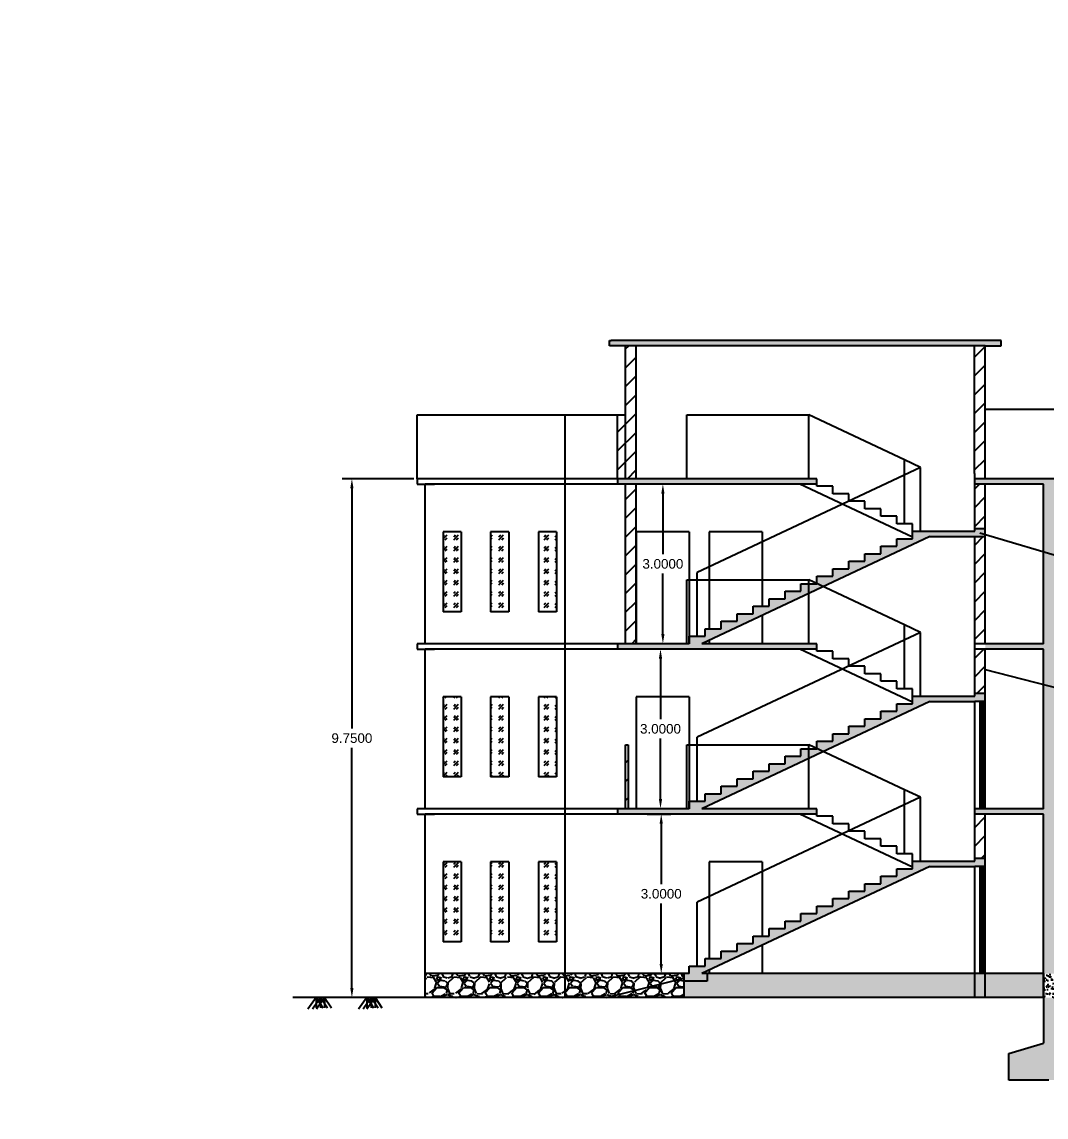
# Model space of a CAD drawing. Header units: metres. Extents: x -7614 to 15553, y -42 to -4.
# Drawn here: x 184.88 to 204.14, y -30.23 to -9.64 of the extents above; entities that cross this region are included whole.
import ezdxf

# ---------------------------------------------------------------- set-up
doc = ezdxf.new("R2010")
doc.units = ezdxf.units.M
doc.header["$MEASUREMENT"] = 0
for name, color, linetype in [('05', 6, 'Continuous'), ('BLK_1_FLR_0_STAIR_1', 7, 'Continuous'), ('BLK_1_FLR_1_STAIR_1', 7, 'Continuous'), ('BLK_1_FLR_2_STAIR_1', 7, 'Continuous'), ('BLK_1_HT_OF_BLDG', 7, 'Continuous'), ('WALL', 7, 'Continuous'), ('walls', 50, 'Continuous')]:
    doc.layers.add(name, color=color, linetype=linetype)
doc.styles.get("Standard").update_dxf_attribs({"font": 'arial.ttf'})
doc.dimstyles.get("Standard").update_dxf_attribs({"dimtxt": 0.18, "dimasz": 0.18, "dimexe": 0.18, "dimexo": 0.0625, "dimgap": 0.09, "dimtad": 0, "dimtih": 1, "dimtoh": 1, "dimdec": 4, "dimzin": 0, "dimdsep": 46, "dimtxsty": 'Standard', "dimcen": 0.09, "dimadec": 0, "dimazin": 0, "dimtfac": 1, "dimtdec": 4, "dimtofl": 0, "dimtmove": 0, "dimatfit": 3, "dimfxl": 1, "dimtolj": 1, "dimtzin": 0, "dimarcsym": 0})
pattern_1 = [(50, (802.8835023125296, -139.2294978020705), (0.1793150456501884, -0.0156880337456488), [0.01875, -0.20625]), (355, (802.8835023125296, -139.2294978020705), (-0.03468783340325, 0.1880480334250029), [0.015, -0.165]), (100.45144446, (802.8984452328307, -139.2308051380692), (0.144627211681778, 0.1723599977421574), [0.015935048, -0.1752855279999999]), (46.18420000000001, (802.8835023125296, -139.1794978020675), (0.266810332667893, -0.0413798201982691), [0.028125, -0.3093749999999997]), (96.63563549000003, (802.905736498827, -139.1829461288194), (0.2336654864185571, 0.2435296501936376), [0.0239025855, -0.26292844]), (351.18416399, (802.8835023125296, -139.1794978020675), (0.2336654862636933, 0.2435296500674975), [0.0225, -0.24750000025]), (21, (802.908502312553, -139.1919978020683), (0.1492267630296154, -0.1006547226663347), [0.01875, -0.20625]), (326, (802.908502312553, -139.1919978020683), (0.0608288329803954, 0.1812875112617133), [0.015, -0.165]), (71.45144474, (802.9209378760437, -139.2003856955685), (0.2100555941824928, 0.0806327882015885), [0.0159350475, -0.175285528]), (37.5, (802.8835023125296, -139.2294978020705), (0.0030399638293227, 0.0832234634578279), [0, -0.163, 0, -0.1675, 0, -0.165625]), (7.499999999999999, (802.8835023125296, -139.2294978020705), (0.0657673843605372, 0.0986029279705901), [0, -0.0955, 0, -0.15925, 0, -0.063125]), (327.5, (802.827752312472, -139.2294978020705), (0.1334556090431022, -0.0056387179335949), [0, -0.0625, 0, -0.195, 0, -0.25875]), (317.5, (802.8027523125652, -139.2294978020705), (0.1457965423355966, 0.0250262455830794), [0, -0.08125, 0, -0.1295, 0, -0.18375])]

# ---------------------------------------------------------------- blocks, each defined once
blk = doc.blocks.new('*D8')
at = {"layer": 'BLK_1_HT_OF_BLDG', "color": 0, "linetype": 'Continuous', "lineweight": -2, "transparency": 16777216}
for p, q in [((192.2512146164095, -18.22944326823708), (190.9077660362429, -18.22944326823708)), ((191.0877660362429, -18.40944326823708), (191.0877660362429, -22.92253125871654)), ((191.0877660362429, -27.79942552477583), (191.0877660362429, -23.28633753429636)), ((192.2698156158341, -27.97942552477583), (190.9077660362429, -27.97942552477583))]:
    blk.add_line(p, q, dxfattribs=at)
at = {"layer": 'BLK_1_HT_OF_BLDG', "color": 0, "linetype": 'Continuous', "transparency": 16777216}
for points in [[(191.0577660362429, -18.40944326823708), (191.1177660362429, -18.40944326823708), (191.0877660362429, -18.22944326823708)], [(191.0577660362429, -27.79942552477583), (191.1177660362429, -27.79942552477583), (191.0877660362429, -27.97942552477583)]]:
    blk.add_solid(points, dxfattribs=at)
at = {"layer": 'Defpoints', "color": 0, "linetype": 'Continuous', "transparency": 16777216}
for p in [(192.3137146164095, -18.22944326823708), (191.0877660362429, -27.97942552477583), (192.3323156158341, -27.97942552477583)]:
    blk.add_point(p, dxfattribs=at)
at = {"layer": 'BLK_1_HT_OF_BLDG', "color": 0, "linetype": 'Continuous', "transparency": 16777216, "insert": (191.0877660362429, -23.1044343965065), "char_height": 0.18, "attachment_point": 5}
blk.add_mtext('\\A1;9.7500', dxfattribs=at)
blk = doc.blocks.new('*D29')
at = {"layer": 'BLK_1_FLR_0_STAIR_1', "color": 0, "linetype": 'Continuous', "lineweight": -2, "transparency": 16777216}
for p, q in [((196.6413660208415, -24.52944326823636), (197.0853639119027, -24.52944326823636)), ((196.9053639119026, -24.70944326823636), (196.9053639119026, -25.84747873890484)), ((196.9053639119026, -27.34944326823636), (196.9053639119026, -26.21140779756788)), ((196.6413660208415, -27.52944326823636), (197.0853639119027, -27.52944326823636))]:
    blk.add_line(p, q, dxfattribs=at)
at = {"layer": 'BLK_1_FLR_0_STAIR_1', "color": 0, "linetype": 'Continuous', "transparency": 16777216}
for points in [[(196.8753639119027, -24.70944326823636), (196.9353639119026, -24.70944326823636), (196.9053639119026, -24.52944326823636)], [(196.8753639119027, -27.34944326823636), (196.9353639119026, -27.34944326823636), (196.9053639119026, -27.52944326823636)]]:
    blk.add_solid(points, dxfattribs=at)
at = {"layer": 'Defpoints', "color": 0, "linetype": 'Continuous', "transparency": 16777216}
for p in [(196.5788660208414, -24.52944326823636), (196.9053639119026, -24.52944326823636), (196.5788660208414, -27.52944326823636)]:
    blk.add_point(p, dxfattribs=at)
at = {"layer": 'BLK_1_FLR_0_STAIR_1', "color": 0, "linetype": 'Continuous', "transparency": 16777216, "insert": (196.9053639119026, -26.0294432682364), "char_height": 0.18, "attachment_point": 5}
blk.add_mtext('\\A1;3.0000', dxfattribs=at)
blk = doc.blocks.new('*D30')
at = {"layer": 'BLK_1_FLR_1_STAIR_1', "color": 0, "linetype": 'Continuous', "lineweight": -2, "transparency": 16777216}
for p, q in [((197.023561010408, -21.42944326823418), (196.7116303053993, -21.42944326823418)), ((196.8916303053993, -21.60944326823416), (196.8916303053993, -22.74747873890266)), ((196.8916303053993, -24.24944326823418), (196.8916303053993, -23.11140779756568)), ((197.023561010408, -24.42944326823417), (196.7116303053993, -24.42944326823417))]:
    blk.add_line(p, q, dxfattribs=at)
at = {"layer": 'BLK_1_FLR_1_STAIR_1', "color": 0, "linetype": 'Continuous', "transparency": 16777216}
for points in [[(196.8616303053993, -21.60944326823416), (196.9216303053993, -21.60944326823416), (196.8916303053993, -21.42944326823418)], [(196.8616303053993, -24.24944326823418), (196.9216303053993, -24.24944326823418), (196.8916303053993, -24.42944326823417)]]:
    blk.add_solid(points, dxfattribs=at)
at = {"layer": 'Defpoints', "color": 0, "linetype": 'Continuous', "transparency": 16777216}
for p in [(196.8916303053993, -21.42944326823418), (197.086061010408, -21.42944326823418), (197.086061010408, -24.42944326823417)]:
    blk.add_point(p, dxfattribs=at)
at = {"layer": 'BLK_1_FLR_1_STAIR_1', "color": 0, "linetype": 'Continuous', "transparency": 16777216, "insert": (196.8916303053991, -22.92944326823422), "char_height": 0.18, "attachment_point": 5}
blk.add_mtext('\\A1;3.0000', dxfattribs=at)
blk = doc.blocks.new('*D31')
at = {"layer": 'BLK_1_FLR_2_STAIR_1', "color": 0, "linetype": 'Continuous', "lineweight": -2, "transparency": 16777216}
for p, q in [((197.1667057877523, -18.32944326823562), (196.7562929272281, -18.32944326823562)), ((196.9362929272281, -18.50944326823562), (196.9362929272281, -19.64747873890411)), ((196.9362929272281, -21.14944326823562), (196.9362929272281, -20.01140779756713)), ((197.1667057877523, -21.32944326823562), (196.7562929272281, -21.32944326823562))]:
    blk.add_line(p, q, dxfattribs=at)
at = {"layer": 'BLK_1_FLR_2_STAIR_1', "color": 0, "linetype": 'Continuous', "transparency": 16777216}
for points in [[(196.9062929272281, -18.50944326823562), (196.9662929272281, -18.50944326823562), (196.9362929272281, -18.32944326823562)], [(196.9062929272281, -21.14944326823562), (196.9662929272281, -21.14944326823562), (196.9362929272281, -21.32944326823562)]]:
    blk.add_solid(points, dxfattribs=at)
at = {"layer": 'Defpoints', "color": 0, "linetype": 'Continuous', "transparency": 16777216}
for p in [(196.9362929272281, -18.32944326823562), (197.2292057877523, -18.32944326823562), (197.2292057877523, -21.32944326823562)]:
    blk.add_point(p, dxfattribs=at)
at = {"layer": 'BLK_1_FLR_2_STAIR_1', "color": 0, "linetype": 'Continuous', "transparency": 16777216, "insert": (196.936292927228, -19.82944326823567), "char_height": 0.18, "attachment_point": 5}
blk.add_mtext('\\A1;3.0000', dxfattribs=at)

msp = doc.modelspace()

# ---------------------------------------------------------------- hatches: boundary and pattern name
at = {"layer": 'WALL'}
h = msp.add_hatch(dxfattribs=at)
h.set_pattern_fill('AR-CONC', color=2, scale=0.025)
h.set_pattern_definition(pattern_1)
h.paths.add_polyline_path([(204.2932501189074, -24.52944326823634), (207.0248673054752, -24.52944326823634), (207.0248673054752, -27.52944326823634), (207.2244330401894, -27.52944326823634), (207.2244330401894, -24.52944326823634), (207.3744330402127, -24.52944326823634), (207.3744330402127, -24.42944326823417), (207.2244330401894, -24.42944326823417), (207.2244330401894, -21.42944326823416), (207.3744330402127, -21.42944326823416), (207.3744330402127, -21.32944326823562), (207.2244330401894, -21.32944326823562), (207.2244330401894, -18.32944326823561), (207.0248673054752, -18.32944326823561), (207.0248673054752, -21.32944326823562), (204.2932501189074, -21.32944326823562), (204.2932501189074, -18.32944326823561), (207.2244330401894, -18.32944326823561), (207.3744330402127, -18.32944326823561), (207.3744330402127, -18.22944326823707), (207.2244330401894, -18.22944326823707), (202.799750575506, -18.22944326823707), (202.799750575506, -18.32944326823561), (204.0932176965884, -18.32944326823561), (204.0932176965884, -21.32944326823562), (202.9993142887846, -21.32944326823562), (202.9993142887846, -21.42944326823416), (204.0932176965884, -21.42944326823416), (204.0932176965884, -24.42944326823417), (202.799750575506, -24.42944326823417), (202.799750575506, -24.52944326823634), (204.0932176965884, -24.52944326823634), (204.0932176965884, -27.52944326823634), (204.2932501189074, -27.52944326823634)])
h.paths.add_polyline_path([(204.2932501189074, -24.42944326823417), (204.2932501189074, -21.42944326823416), (207.0248673054752, -21.42944326823416), (207.0248673054752, -24.42944326823417)], flags=16)
h.paths.add_polyline_path([(201.9555859073893, -22.41594326823687), (202.799750575506, -22.41594326823687), (202.9993142887846, -22.41594326823687), (202.9993142887846, -22.26594326823541), (202.799750575506, -22.26594326823541), (202.799750575506, -22.31594326823469), (201.6332718495409, -22.31594326823469), (201.6332718495409, -22.45684326823683), (201.3332718494943, -22.45684326823683), (201.3332718494943, -22.59774326823534), (201.0332718495642, -22.59774326823534), (201.0332718495642, -22.73864326823385), (200.7332718495176, -22.73864326823385), (200.7332718495176, -22.879543268236), (200.4332718495875, -22.879543268236), (200.4332718495875, -23.02044326823451), (200.1332718495409, -23.02044326823451), (200.1332718495409, -23.16134326823666), (199.8332718494943, -23.16134326823666), (199.8332718494943, -23.29990993490136), (199.9533571863443, -23.35632335755652)])
h.paths.add_polyline_path([(199.8332718494943, -23.29990993490136), (199.8332718494943, -23.30224326823516), (199.6832718495874, -23.30224326823516), (199.6832718495874, -23.48317343739617), (199.9533571863443, -23.35632335755652)])
h.paths.add_polyline_path([(199.6832718495874, -23.48317343739617), (199.6832718495874, -23.30224326823516), (199.5332718495641, -23.30224326823516), (199.5332718495641, -23.44314326823368), (199.2332718495176, -23.44314326823368), (199.2332718495176, -23.58404326823583), (198.9332718495874, -23.58404326823583), (198.9332718495874, -23.72494326823433), (198.6332718495408, -23.72494326823433), (198.6332718495408, -23.86584326823648), (198.3332718494943, -23.86584326823648), (198.3332718494943, -24.00674326823499), (198.0332718495641, -24.00674326823499), (198.0332718495641, -24.1476432682335), (197.7332718495176, -24.1476432682335), (197.7332718495176, -24.28854326823565), (197.4332718495874, -24.28854326823565), (197.4332718495874, -24.42944326823417), (196.0854495206744, -24.42944326823417), (196.0854495206744, -24.52944326823634), (199.8332718494943, -24.52944326823634), (199.8332718494943, -24.42944326823417), (197.668502869726, -24.42944326823417)])
h.paths.add_polyline_path([(199.6832718495874, -20.38317343739763), (199.6832718495874, -20.20224326823662), (199.5332718495641, -20.20224326823662), (199.5332718495641, -20.34314326823513), (199.2332718495176, -20.34314326823513), (199.2332718495176, -20.48404326823364), (198.9332718495874, -20.48404326823364), (198.9332718495874, -20.62494326823579), (198.6332718495408, -20.62494326823579), (198.6332718495408, -20.7658432682343), (198.3332718494943, -20.7658432682343), (198.3332718494943, -20.90674326823645), (198.0332718495641, -20.90674326823645), (198.0332718495641, -21.04764326823496), (197.7332718495176, -21.04764326823496), (197.7332718495176, -21.1885432682371), (197.4332718495874, -21.1885432682371), (197.4332718495874, -21.32944326823562), (196.0854495206744, -21.32944326823562), (196.0854495206744, -21.42944326823416), (199.8332718494943, -21.42944326823416), (199.8332718494943, -21.32944326823562), (197.668502869726, -21.32944326823562)])
h.paths.add_polyline_path([(199.9533571863443, -20.25632335755798), (199.8382387370233, -20.20224326823662), (199.6832718495874, -20.20224326823662), (199.6832718495874, -20.38317343739763)])
h.paths.add_polyline_path([(201.9555859073893, -19.31594326823468), (202.799750575506, -19.31594326823468), (202.9993142887846, -19.31594326823468), (202.9993142887846, -19.16594326823686), (202.799750575506, -19.16594326823686), (202.799750575506, -19.21594326823614), (201.6332718495409, -19.21594326823614), (201.6332718495409, -19.35684326823465), (201.3332718494943, -19.35684326823465), (201.3332718494943, -19.49774326823679), (201.0332718495642, -19.49774326823679), (201.0332718495642, -19.6386432682353), (200.7332718495176, -19.6386432682353), (200.7332718495176, -19.77954326823381), (200.4332718495875, -19.77954326823381), (200.4332718495875, -19.92044326823596), (200.1332718495409, -19.92044326823596), (200.1332718495409, -20.06134326823447), (199.8332718494943, -20.06134326823447), (199.8332718494943, -20.19990993490281), (199.9533571863443, -20.25632335755798)])
h.paths.add_polyline_path([(199.8332718494943, -18.22944326823707), (196.0854495206744, -18.22944326823707), (196.0854495206744, -18.32944326823561), (199.8332718494943, -18.32944326823561)])
h.paths.add_polyline_path([(203.2993142888312, -15.62944326823489), (202.9993142887846, -15.62944326823489), (195.9609727073124, -15.62944326823489), (195.9354495206511, -15.62944326823489), (195.9354495206511, -15.72944326823707), (196.2354495206976, -15.72944326823707), (202.9993142887846, -15.72944326823707), (203.2993142888312, -15.72944326823707)])
h = msp.add_hatch(dxfattribs=at)
h.set_pattern_fill('ANSI31', color=2, scale=2)
h.set_pattern_definition([(45, (802.8835023125296, -139.2294978020705), (-0.1767766952966369, 0.1767766952966369), [])])
h.paths.add_polyline_path([(202.9993142887846, -24.42944326823417), (202.799750575506, -24.42944326823417), (202.799750575506, -25.36594326823396), (202.9993142887846, -25.36594326823396)])
h.paths.add_polyline_path([(202.9993142887846, -19.31594326823468), (202.799750575506, -19.31594326823468), (202.799750575506, -21.22944326823707), (202.9993142887846, -21.22944326823707)])
h.paths.add_polyline_path([(202.9993142887846, -15.62944326823489), (202.7993142888312, -15.62944326823489), (202.7993142888312, -18.12944326823489), (202.9993142887846, -18.12944326823489)])
h.paths.add_polyline_path([(207.3744330402127, -16.92944326823416), (207.2244330401894, -16.92944326823416), (207.2244330401894, -18.12944326823489), (207.3744330402127, -18.12944326823489)])
h.paths.add_polyline_path([(196.2354495206976, -17.02944326823634), (196.0854495206744, -17.02944326823634), (196.0854495206744, -18.22944326823707), (196.2354495206976, -18.22944326823707)])
h.paths.add_polyline_path([(196.4354495206511, -18.32944326823561), (196.2354495206976, -18.32944326823561), (196.2354495206976, -21.32944326823562), (196.4354495206511, -21.32944326823562)])
h.paths.add_polyline_path([(196.2854495207442, -23.22944326823707), (196.2354495206976, -23.22944326823707), (196.2354495206976, -24.42944326823417), (196.2854495207442, -24.42944326823417)])
h.paths.add_polyline_path([(202.9993142887846, -18.32944326823561), (202.799750575506, -18.32944326823561), (202.799750575506, -19.16594326823686), (202.9993142887846, -19.16594326823686)])
h.paths.add_polyline_path([(202.9993142887846, -21.42944326823416), (202.799750575506, -21.42944326823416), (202.799750575506, -22.26594326823541), (202.9993142887846, -22.26594326823541)])
h.paths.add_polyline_path([(196.4354495206511, -15.72944326823707), (196.2354495206976, -15.72944326823707), (196.2354495206976, -18.22944326823707), (196.4354495206511, -18.22944326823707)])
h = msp.add_hatch(dxfattribs=at)
h.set_pattern_fill('GOST_GLASS', color=2, scale=0.025)
h.set_pattern_definition([(45, (802.8835023125296, -139.2294978020705), (0.2121320343559643, 0), [0.125, -0.175]), (45, (802.9365353125044, -139.2294978020705), (0.2121320343559643, 0), [0.05, -0.25]), (45, (802.8835023125296, -139.1764648020703), (0.2121320343559643, 0), [0.05, -0.25])])
h.paths.add_polyline_path([(194.9380392440956, -19.22944326823707), (194.5976687909, -19.22944326823707), (194.5976687909, -20.72944326823707), (194.9380392440956, -20.72944326823707)])
h.paths.add_polyline_path([(194.0376105887711, -19.22944326823707), (193.6972401355755, -19.22944326823707), (193.6972401355755, -20.72944326823707), (194.0376105887711, -20.72944326823707)])
h.paths.add_polyline_path([(192.8057155595756, -20.72944326823707), (193.1460860127712, -20.72944326823707), (193.1460860127712, -19.22944326823707), (192.8057155595756, -19.22944326823707)])
h.paths.add_polyline_path([(194.5976687909, -23.82944326823562), (194.9380392440956, -23.82944326823562), (194.9380392440956, -22.32944326823561), (194.5976687909, -22.32944326823561)])
h.paths.add_polyline_path([(194.0376105887711, -22.32944326823561), (193.6972401355755, -22.32944326823561), (193.6972401355755, -23.82944326823562), (194.0376105887711, -23.82944326823562)])
h.paths.add_polyline_path([(192.8057155595756, -23.82944326823562), (193.1460860127712, -23.82944326823562), (193.1460860127712, -22.32944326823561), (192.8057155595756, -22.32944326823561)])
h.paths.add_polyline_path([(194.5976687909, -26.92944326823417), (194.9380392440956, -26.92944326823417), (194.9380392440956, -25.42944326823417), (194.5976687909, -25.42944326823417)])
h.paths.add_polyline_path([(194.0376105887711, -25.42944326823417), (193.6972401355755, -25.42944326823417), (193.6972401355755, -26.92944326823417), (194.0376105887711, -26.92944326823417)])
h.paths.add_polyline_path([(192.8057155595756, -26.92944326823417), (193.1460860127712, -26.92944326823417), (193.1460860127712, -25.42944326823417), (192.8057155595756, -25.42944326823417)])
h = msp.add_hatch(dxfattribs=at)
h.set_pattern_fill('AR-CONC', color=2, scale=0.025)
h.set_pattern_definition(pattern_1)
h.paths.add_polyline_path([(201.9555859073893, -25.51594326823541), (202.799750575506, -25.51594326823541), (202.9993142887846, -25.51594326823541), (202.9993142887846, -25.36594326823396), (202.799750575506, -25.36594326823396), (202.799750575506, -25.41594326823687), (201.6332718495409, -25.41594326823687), (201.6332718495409, -25.55684326823538), (201.3332718494943, -25.55684326823538), (201.3332718494943, -25.69774326823389), (201.0332718495642, -25.69774326823389), (201.0332718495642, -25.83864326823603), (200.7332718495176, -25.83864326823603), (200.7332718495176, -25.97954326823455), (200.4332718495875, -25.97954326823455), (200.4332718495875, -26.12044326823669), (200.1332718495409, -26.12044326823669), (200.1332718495409, -26.2613432682352), (199.8332718494943, -26.2613432682352), (199.8332718494943, -26.40224326823371), (199.5332718495641, -26.40224326823371), (199.5332718495641, -26.54314326823586), (199.2332718495176, -26.54314326823586), (199.2332718495176, -26.68404326823437), (198.9332718495874, -26.68404326823437), (198.9332718495874, -26.82494326823652), (198.6332718495408, -26.82494326823652), (198.6332718495408, -26.96584326823503), (198.3332718494943, -26.96584326823503), (198.3332718494943, -27.10674326823354), (198.0332718495641, -27.10674326823354), (198.0332718495641, -27.24764326823569), (197.7332718495176, -27.24764326823569), (197.7332718495176, -27.3885432682342), (197.4332718495874, -27.3885432682342), (197.4332718495874, -27.52944326823634), (197.330754995871, -27.52944326823634), (197.330754995871, -27.67127831440083), (197.7678416176362, -27.67127831440083), (197.7678416176362, -27.52944326823634), (197.668502869726, -27.52944326823634)])
h = msp.add_hatch(dxfattribs=at)
h.set_pattern_fill('GRAVEL', color=2, scale=0.5)
h.set_pattern_definition([(228.012787504, (803.2435023125156, -137.5189979137154), (-4.000000000000031, -4.5), [0.067268, -6.659544023536849]), (184.969740728, (803.1985023124738, -137.5689979137146), (5.999999999999986, 0.5000000000000177), [0.115434, -11.42796238061499]), (132.510447078, (803.0835023124831, -137.5789979137167), (5.000000000000058, -5.499999999999931), [0.081394, -8.058016298049848]), (267.273689006, (802.8885023125345, -137.7039979137167), (0.5000000000000121, 10.00000000000001), [0.1051189999999999, -10.40677902081449]), (292.833654178, (802.8835023125296, -137.8089979137163), (-2.499999999999994, 6.000000000000013), [0.1030774999999999, -10.20468656404414]), (357.273689006, (802.923502312567, -137.9039979137138), (-10.00000000000001, 0.5000000000000128), [0.1051189999999999, -10.40677902081449]), (37.6942404667, (803.0285023125482, -137.9089979137148), (-6.499999999999999, -4.999999999999986), [0.1390144999999999, -13.762424274458]), (72.2553283749, (803.1385023125341, -137.8239979137157), (3.500000000000013, 11), [0.1312439999999999, -12.99316074840669]), (121.429565615, (803.1785023125715, -137.6989979137157), (-4.000000000000007, 6.499999999999992), [0.105475, -10.4420365548645]), (175.236358309, (803.1235023125201, -137.6089979137155), (5.499999999999992, -0.500000000000019), [0.120416, -5.90038128939615]), (222.397437798, (803.003502312525, -137.5989979137171), (-5.999999999999981, -5.499999999999985), [0.155724, -15.41668750239745]), (138.814074834, (803.3835023125298, -137.7089979137141), (-3.500000000000015, 3), [0.0531505, -5.261922406367346]), (171.46923439, (803.3435023124921, -137.6739979137142), (6.499999999999999, -0.9999999999999974), [0.1011185, -10.0107557080785]), (225, (803.2435023125156, -137.6589979137148), (-1e-16, -0.4999999999999666), [0.0707105, -0.63639628118655]), (203.198590514, (803.2085023124832, -137.5989979137171), (2.499999999999994, 0.9999999999999875), [0.038079, -3.76980755293195]), (291.801409486, (803.1735023125667, -137.6139979137165), (-0.4999999999998421, 1.500000000000051), [0.0538515, -2.63873090356725]), (30.96375653209999, (803.1935023125853, -137.6639979137158), (1.500000000000025, 0.9999999999999895), [0.0874645, -2.828011447422647]), (161.565051177, (803.2685023125392, -137.6189979137139), (1.000000000000005, -0.4999999999999884), [0.0632455, -1.517893330084199]), (16.389540334, (802.8835023125296, -137.6139979137165), (4.999999999999983, 1.500000000000022), [0.0886, -8.771422573334698]), (70.3461759419, (802.9685023124923, -137.5889979137151), (-2.00000000000061, -5.500000000001699), [0.0743305, -7.358703873659497]), (293.198590514, (803.2685023125392, -137.5189979137154), (-0.9999999999999852, 2.499999999999995), [0.0761575, -3.73172905293195]), (343.610459666, (803.298502312567, -137.5889979137151), (-4.999999999999983, 1.500000000000019), [0.0886, -8.771422573334492]), (339.44395478, (802.8835023125296, -137.9239979137142), (-2.500000000000018, 1.000000000000011), [0.08544, -4.186561872658746]), (294.775140569, (802.9635023124878, -137.9539979137167), (-2.500000000000002, 5.5), [0.071589, -7.087321531637997]), (66.8014094864, (803.2735023125437, -138.0189979137154), (0.9999999999999905, 2.499999999999984), [0.0761575, -3.73172905293195]), (17.3540246363, (803.3035023125716, -137.9489979137157), (-6.499999999999986, -1.99999999999998), [0.0838155, -8.29771180712]), (69.4439547804, (803.0285023125482, -138.0189979137154), (-1.000000000000001, -2.499999999999976), [0.04272, -4.229281872658746]), (101.3099324739999, (803.2435023125156, -138.0189979137154), (-0.4999999999999822, 2.000000000000004), [0.025495, -2.524014756796399]), (165.963756532, (803.238502312511, -137.9939979137139), (1.499999999999979, -0.5000000000000007), [0.1030775, -1.95847531280885]), (186.009005957, (803.1385023125341, -137.9689979137161), (5.000000000000023, 0.4999999999999917), [0.095525, -9.456961587271401]), (303.690067526, (803.1935023125853, -137.7089979137141), (-0.4999999999999936, 0.9999999999999927), [0.072111, -1.730664637731999]), (353.157226587, (803.2335023125064, -137.7689979137154), (8.500000000000009, -1.000000000000025), [0.125897, -12.46378131201415]), (60.9453959009, (803.3585023125064, -137.7839979137148), (-1.999999999999985, -3.499999999999988), [0.051478, -5.0963370704935]), (90, (803.3835023125298, -137.7389979137165), (-0.5, 0.5), [0.03, -0.4700000000000001]), (120.2564371639999, (803.1285023125249, -137.9539979137167), (2.000000000000003, -3.500000000000003), [0.069462, -6.876759994724902]), (48.01278750419999, (803.0935023124921, -137.8939979137154), (4, 4.499999999999987), [0.134536, -6.592276023536848]), (0, (803.1835023125761, -137.7939979137168), (0.5, 0.5), [0.13, -0.37]), (325.304846469, (803.3135023125805, -137.7939979137168), (5.000000000000068, -3.499999999999912), [0.079057, -7.826637150420996]), (254.0546040990001, (803.3785023125251, -137.8389979137151), (-0.5000000000000189, -2.000000000000002), [0.072801, -3.56725394464025]), (207.645975364, (803.3585023125064, -137.9089979137148), (-9.499999999999975, -5.000000000000023), [0.1185325, -11.7347370911297]), (175.42607874, (803.253502312525, -137.9639979137151), (-6.499999999999976, 0.5000000000000007), [0.1253995, -12.41453670398445])])
h.paths.add_polyline_path([(197.330754995871, -27.61413715014495), (197.330754995871, -27.52944326823634), (195.0988032009349, -27.52944326823634), (195.0988032009349, -27.97944326823707), (195.8739630539798, -27.97944326823707)])
h.paths.add_polyline_path([(195.0988032009349, -27.52944326823634), (192.4637146164327, -27.52944326823634), (192.4637146164327, -27.97944326823707), (195.0988032009349, -27.97944326823707)])
h.paths.add_polyline_path([(197.330754995871, -27.61413715014495), (195.8739630539798, -27.97944326823707), (197.330754995871, -27.97944326823707)], flags=17)
h = msp.add_hatch(dxfattribs=at)
h.set_pattern_fill('AR-SAND', color=2, scale=0.06)
h.set_pattern_definition([(37.5, (802.8835023125296, -139.2294978020705), (-0.0037796014865765, 0.1156094261407895), [0, -0.0912, 0, -0.102, 0, -0.0975]), (7.499999999999999, (802.8835023125296, -139.2294978020705), (0.1061866023160636, 0.1693287639137844), [0, -0.0492, 0, -0.0822, 0, -0.0315]), (327.5, (802.8097023125168, -139.2294978020705), (0.1868485117050897, 0.0003395432122179), [0, -0.03, 0, -0.108, 0, -0.141]), (317.5, (802.8097023125168, -139.2294978020705), (0.1803675962743376, 0.052660533896055), [0, -0.015, 0, -0.0708, 0, -0.081])])
h.paths.add_polyline_path([(202.799750575506, -27.52944326823634), (197.7678416176362, -27.52944326823634), (197.7678416176362, -27.67127831440083), (197.330754995871, -27.67127831440083), (197.330754995871, -27.97944326823707), (202.799750575506, -27.97944326823707)])
h.paths.add_polyline_path([(202.9993142887846, -27.52944326823634), (202.799750575506, -27.52944326823634), (202.799750575506, -27.97944326823707), (202.9993142887846, -27.97944326823707)])
h.paths.add_polyline_path([(204.0932176965884, -27.52944326823634), (202.9993142887846, -27.52944326823634), (202.9993142887846, -27.97944326823707), (204.0932176965884, -27.97944326823707)])
h.paths.add_polyline_path([(207.0244426951407, -27.52944326823634), (204.2932501189074, -27.52944326823634), (204.2932501189074, -27.97944326823707), (207.0244426951407, -27.97944326823707)])
h = msp.add_hatch(dxfattribs=at)
h.set_pattern_fill('AR-CONC', color=2, scale=0.025)
h.set_pattern_definition(pattern_1)
h.paths.add_polyline_path([(207.1244378677233, -29.52944326823271), (207.8744378677233, -29.52944326823271), (207.8744378677233, -29.0294432682327), (207.2244330401894, -28.83893772573136), (207.2244330401894, -27.97944326823707), (207.0244426951407, -27.97944326823707), (207.0244426951407, -28.83893772573136), (206.3744378677233, -29.0294432682327), (206.3744378677233, -29.52944326823271)])
h.paths.add_polyline_path([(204.9432549464413, -29.52944326823271), (204.9432549464413, -29.0294432682327), (204.2932501189074, -28.83893772573136), (204.2932501189074, -27.97944326823707), (204.0932597738587, -27.97944326823707), (204.0932597738587, -28.83893772573136), (203.4432549464413, -29.0294432682327), (203.4432549464413, -29.52944326823271), (204.1932549464413, -29.52944326823271)])
at = {"layer": 'walls', "linetype": 'Continuous'}
h = msp.add_hatch(dxfattribs=at)
h.set_pattern_fill('AR-CONC', color=0, scale=0.001)
h.set_pattern_definition([(50, (-75.76650600874436, 76.41407014275539), (0.182184668996004, -0.0159390855389031), [0.01905, -0.20955]), (355, (-75.76650600874436, 76.41407014275539), (-0.0352434214249694, 0.1910568452390351), [0.01524, -0.16764058417]), (100.4514446999999, (-75.75132400175661, 76.41274188925529), (0.1469412470903533, 0.1751177519121951), [0.0161900088, -0.1780902445999999]), (46.18420000000001, (-75.76650600874436, 76.46487014275628), (0.2710790408921299, -0.0420423279327272), [0.028575, -0.3143249999999993]), (96.6355576099999, (-75.74391610867914, 76.4613666427562), (0.237404134051503, 0.2474261245977215), [0.02428502314, -0.26713560816]), (351.18415117, (-75.76650600874436, 76.46487014275628), (0.237404134064977, 0.2474261245855327), [0.02285996707, -0.25145973192]), (21, (-75.74110600870206, 76.45217014275697), (0.1516143912691325, -0.1022651981870876), [0.01905, -0.20955]), (326, (-75.74110600870206, 76.45217014275697), (0.0618020283476471, 0.1841879661223193), [0.01524, -0.16764]), (71.45144499999998, (-75.72847147617594, 76.44364804285435), (0.2134164192787161, 0.0819227688859053), [0.0161900088, -0.1780899376]), (37.5, (-75.76650600874436, 76.41407014275539), (0.0030886032505918, 0.0845550388731531), [0, -0.165608, 0, -0.17018, 0, -0.168275]), (7.499999999999999, (-75.76650600874436, 76.41407014275539), (0.0668196625103058, 0.1001805748181195), [0, -0.097028, 0, -0.161798, 0, -0.064135]), (327.5, (-75.82314800872572, 76.41407014275539), (0.1355905951668714, -0.0057287439926734), [0, -0.0635, 0, -0.19812, 0, -0.26289]), (317.5, (-75.84854800876802, 76.41407014275539), (0.148129181386018, 0.025426491033333), [0, -0.08255, 0, -0.131572, 0, -0.18669])])
h.paths.add_polyline_path([(204.2932501189074, -27.5294432682327), (204.0932597738587, -27.5294432682327), (204.0932176965884, -27.97944326823707), (204.2932501189074, -27.97944326823707)])

# ---------------------------------------------------------------- linework, layer by layer
at = {"layer": '05', "color": 0}
for p, q in [((202.8948615036801, -19.24350124754854), (208.2441880489363, -20.84029761279234)), ((202.9993142887846, -21.81417930343158), (208.4626867982455, -23.21276429201824))]:
    msp.add_line(p, q, dxfattribs=at)
at = {"layer": 'WALL', "color": 2}
for p, q in [((195.9354495206511, -15.72944326823707), (195.9354495206511, -15.62944326823489)), ((195.9354495206511, -15.62944326823489), (195.9609727073124, -15.62944326823489)), ((202.9993142887846, -15.62944326823489), (195.9609727073124, -15.62944326823489)), ((203.2993142888312, -15.62944326823489), (202.9993142887846, -15.62944326823489)), ((203.2993142888312, -15.72944326823707), (203.2993142888312, -15.62944326823489)), ((196.2354495206976, -15.72944326823707), (195.9354495206511, -15.72944326823707)), ((202.9993142887846, -15.72944326823707), (195.9609727073124, -15.72944326823707)), ((196.2354495206976, -18.22944326823707), (196.2354495206976, -15.72944326823707)), ((196.4354495206511, -18.22944326823707), (196.4354495206511, -15.72944326823707)), ((202.7993142888312, -18.12944326823489), (202.7993142888312, -15.72944326823707)), ((202.9993142887846, -18.22944326823707), (202.9993142887846, -15.72944326823707)), ((202.9993142887846, -15.72944326823707), (203.2993142888312, -15.72944326823707)), ((192.3137146164093, -18.22944326823707), (192.3137146164093, -17.02944326823634)), ((192.3137146164093, -17.02944326823634), (195.0988032009349, -17.02944326823634)), ((195.0988032009349, -17.02944326823634), (196.0854495206744, -17.02944326823634)), ((195.0988032009349, -18.22944326823707), (195.0988032009349, -17.02944326823634)), ((196.0854495206744, -17.02944326823634), (196.2354495206976, -17.02944326823634)), ((196.0854495206744, -18.22944326823707), (196.0854495206744, -17.02944326823634)), ((197.3854093118001, -18.22944326823707), (197.3854093118001, -17.02944326823634)), ((197.3854093118001, -17.02944326823634), (199.6832718495874, -17.02944326823634)), ((199.6832718495874, -18.22944326823707), (199.6832718495874, -17.02944326823634)), ((201.4832718495176, -17.8750432682369), (199.6832718495874, -17.02944326823634)), ((207.3744330402127, -16.92944326823416), (202.9993142887846, -16.92944326823416)), ((201.4832718495176, -19.07504326823399), (201.4832718495176, -17.8750432682369)), ((201.7832718495641, -18.01594326823541), (201.4832718495176, -17.8750432682369)), ((202.9993142887846, -18.22944326823707), (202.9993142887846, -17.86476901549903)), ((201.7832718495641, -18.01594326823541), (197.5832718494943, -19.98854326823638)), ((201.7832718495641, -19.21594326823614), (201.7832718495641, -18.01594326823541)), ((192.6608982084448, -18.22944326823707), (192.3137146164093, -18.22944326823707)), ((192.3137146164093, -18.22944326823707), (192.3137146164093, -18.32944326823561)), ((199.8332718494943, -18.22944326823707), (192.4637146164327, -18.22944326823707)), ((195.0988032009349, -27.97944326823707), (195.0988032009349, -18.22944326823707)), ((196.0854495206744, -18.22944326823707), (196.0854495206744, -18.32944326823561)), ((199.8332718494943, -18.37054326823416), (199.8332718494943, -18.22944326823707)), ((202.799750575506, -19.21594326823614), (202.799750575506, -18.12944326823489)), ((207.2244330401894, -18.22944326823707), (202.799750575506, -18.22944326823707)), ((192.3137146164093, -18.32944326823561), (192.6408982084261, -18.32944326823561)), ((192.4637146164327, -21.32944326823562), (192.4637146164327, -18.32944326823561)), ((199.8332718494943, -18.32944326823561), (192.4637146164327, -18.32944326823561)), ((195.0988032009349, -27.97944326823707), (195.0988032009349, -18.32944326823561)), ((195.0988032009349, -27.97944326823707), (195.0988032009349, -18.32944326823561)), ((196.2354495206976, -21.32944326823562), (196.2354495206976, -18.32944326823561)), ((196.4354495206511, -21.32944326823562), (196.4354495206511, -18.32944326823561)), ((201.6332718495409, -19.32642343739425), (199.5105319577864, -18.32944326823561)), ((200.1332718495409, -18.37054326823416), (199.8332718494943, -18.37054326823416)), ((200.1332718495409, -18.51144326823631), (200.1332718495409, -18.37054326823416)), ((200.4332718495875, -18.51144326823631), (200.1332718495409, -18.51144326823631)), ((200.4332718495875, -18.65234326823482), (200.4332718495875, -18.51144326823631)), ((204.0932176965884, -18.32944326823561), (202.799750575506, -18.32944326823561)), ((202.9993142887846, -21.32944326823562), (202.9993142887846, -18.32944326823561)), ((204.0932176965884, -21.32944326823562), (204.0932176965884, -18.32944326823561)), ((200.7332718495176, -18.65234326823482), (200.4332718495875, -18.65234326823482)), ((200.7332718495176, -18.79324326823697), (200.7332718495176, -18.65234326823482)), ((201.0332718495642, -18.79324326823697), (200.7332718495176, -18.79324326823697)), ((201.0332718495642, -18.93414326823548), (201.0332718495642, -18.79324326823697)), ((201.3332718494943, -18.93414326823548), (201.0332718495642, -18.93414326823548)), ((201.3332718494943, -19.07504326823399), (201.3332718494943, -18.93414326823548)), ((201.6332718495409, -19.07504326823399), (201.3332718494943, -19.07504326823399)), ((201.6332718495409, -19.21594326823614), (201.6332718495409, -19.07504326823399)), ((193.1460860127712, -19.22944326823707), (192.8057155595756, -19.22944326823707)), ((192.8057155595756, -19.22944326823707), (192.8057155595756, -20.72944326823707)), ((193.1460860127712, -19.22944326823707), (193.1460860127712, -20.72944326823707)), ((194.0376105887711, -19.22944326823707), (193.6972401355755, -19.22944326823707)), ((193.6972401355755, -19.22944326823707), (193.6972401355755, -20.72944326823707)), ((194.0376105887711, -19.22944326823707), (194.0376105887711, -20.72944326823707)), ((194.5976687909, -19.22944326823707), (194.5976687909, -20.72944326823707)), ((194.9380392440956, -19.22944326823707), (194.5976687909, -19.22944326823707)), ((194.9380392440956, -19.22944326823707), (194.9380392440956, -20.72944326823707)), ((196.4354495206511, -19.22944326823707), (196.4354495206511, -21.32944326823562)), ((197.4332718495874, -19.22944326823707), (196.4354495206511, -19.22944326823707)), ((197.4332718495874, -19.22944326823707), (197.4332718495874, -21.32944326823562)), ((201.9555859073893, -19.31594326823468), (197.668502869726, -21.32944326823562)), ((197.8056360624627, -19.22944326823707), (197.8056360624627, -21.04764326823496)), ((198.8034583912826, -19.22944326823707), (197.8056360624627, -19.22944326823707)), ((198.8034583912826, -19.22944326823707), (198.8034583912826, -20.62494326823579)), ((201.6332718495409, -19.35684326823465), (201.6332718495409, -19.21594326823614)), ((201.6332718495409, -19.21594326823614), (202.799750575506, -19.21594326823614)), ((201.9555859073893, -19.31594326823468), (202.799750575506, -19.31594326823468)), ((202.799750575506, -19.16594326823686), (202.9997505754594, -19.16594326823686)), ((202.799750575506, -22.31594326823469), (202.799750575506, -19.31594326823468)), ((202.799750575506, -19.31594326823468), (202.9997505754594, -19.31594326823468)), ((201.0332718495642, -19.6386432682353), (201.0332718495642, -19.49774326823679)), ((201.0332718495642, -19.49774326823679), (201.3332718494943, -19.49774326823679)), ((201.3332718494943, -19.49774326823679), (201.3332718494943, -19.35684326823465)), ((201.3332718494943, -19.35684326823465), (201.6332718495409, -19.35684326823465)), ((200.7332718495176, -19.77954326823381), (200.7332718495176, -19.6386432682353)), ((200.7332718495176, -19.6386432682353), (201.0332718495642, -19.6386432682353)), ((200.1332718495409, -20.06134326823447), (200.1332718495409, -19.92044326823596)), ((200.1332718495409, -19.92044326823596), (200.4332718495875, -19.92044326823596)), ((200.4332718495875, -19.92044326823596), (200.4332718495875, -19.77954326823381)), ((200.4332718495875, -19.77954326823381), (200.7332718495176, -19.77954326823381)), ((197.3854093118001, -21.32944326823562), (197.3854093118001, -20.12944326823489)), ((197.3854093118001, -20.12944326823489), (199.6832718495874, -20.12944326823489)), ((197.5832718494943, -21.1885432682371), (197.5832718494943, -19.98854326823638)), ((199.6832718495874, -21.32944326823562), (199.6832718495874, -20.12944326823489)), ((201.4832718495176, -20.97504326823544), (199.6832718495874, -20.12944326823489)), ((199.8332718494943, -20.20224326823662), (199.8332718494943, -20.06134326823447)), ((199.8332718494943, -20.06134326823447), (200.1332718495409, -20.06134326823447)), ((199.2332718495176, -20.48404326823364), (199.2332718495176, -20.34314326823513)), ((199.2332718495176, -20.34314326823513), (199.5332718495641, -20.34314326823513)), ((199.5332718495641, -20.34314326823513), (199.5332718495641, -20.20224326823662)), ((199.5332718495641, -20.20224326823662), (199.8332718494943, -20.20224326823662)), ((198.9332718495874, -20.62494326823579), (198.9332718495874, -20.48404326823364)), ((198.9332718495874, -20.48404326823364), (199.2332718495176, -20.48404326823364)), ((193.1460860127712, -20.72944326823707), (192.8057155595756, -20.72944326823707)), ((194.0376105887711, -20.72944326823707), (193.6972401355755, -20.72944326823707)), ((194.9380392440956, -20.72944326823707), (194.5976687909, -20.72944326823707)), ((198.3332718494943, -20.90674326823645), (198.3332718494943, -20.7658432682343)), ((198.3332718494943, -20.7658432682343), (198.6332718495408, -20.7658432682343)), ((198.6332718495408, -20.7658432682343), (198.6332718495408, -20.62494326823579)), ((198.6332718495408, -20.62494326823579), (198.9332718495874, -20.62494326823579)), ((198.0332718495641, -21.04764326823496), (198.0332718495641, -20.90674326823645)), ((198.0332718495641, -20.90674326823645), (198.3332718494943, -20.90674326823645)), ((198.8034583912826, -20.79639249163446), (198.8034583912826, -21.32944326823562)), ((201.4832718495176, -22.17504326823617), (201.4832718495176, -20.97504326823544)), ((201.7832718495641, -21.11594326823396), (201.4832718495176, -20.97504326823544)), ((197.4332718495874, -21.32944326823562), (197.4332718495874, -21.1885432682371)), ((197.4332718495874, -21.1885432682371), (197.7332718495176, -21.1885432682371)), ((201.7832718495641, -21.11594326823396), (197.5832718494943, -23.08854326823492)), ((197.7332718495176, -21.1885432682371), (197.7332718495176, -21.04764326823496)), ((197.7332718495176, -21.04764326823496), (198.0332718495641, -21.04764326823496)), ((201.7832718495641, -22.31594326823469), (201.7832718495641, -21.11594326823396)), ((192.6608982084448, -21.32944326823562), (192.3137146164093, -21.32944326823562)), ((192.3137146164093, -21.32944326823562), (192.3137146164093, -21.42944326823416)), ((197.4332718495874, -21.32944326823562), (192.4637146164327, -21.32944326823562)), ((197.4332718495874, -21.32944326823562), (192.4637146164327, -21.32944326823562)), ((194.9380392440956, -21.32944326823562), (194.5976687909, -21.32944326823562)), ((196.0854495206744, -21.32944326823562), (196.0854495206744, -21.42944326823416)), ((199.8332718494943, -21.32944326823562), (197.668502869726, -21.32944326823562)), ((199.8332718494943, -21.32944326823562), (197.668502869726, -21.32944326823562)), ((197.8056360624627, -21.26503637875575), (197.8056360624627, -21.32944326823562)), ((198.8034583912826, -21.32944326823562), (197.8056360624627, -21.32944326823562)), ((199.8332718494943, -21.47054326823635), (199.8332718494943, -21.32944326823562)), ((204.0932176965884, -21.32944326823562), (202.799750575506, -21.32944326823562)), ((204.0932176965884, -21.32944326823562), (202.799750575506, -21.32944326823562)), ((192.3137146164093, -21.42944326823416), (192.6408982084261, -21.42944326823416)), ((192.4637146164327, -24.42944326823417), (192.4637146164327, -21.42944326823416)), ((199.8332718494943, -21.42944326823416), (192.4637146164327, -21.42944326823416)), ((201.6332718495409, -22.42642343739643), (199.5105319577864, -21.42944326823416)), ((200.1332718495409, -21.47054326823635), (199.8332718494943, -21.47054326823635)), ((200.1332718495409, -21.61144326823486), (200.1332718495409, -21.47054326823635)), ((204.0932176965884, -21.42944326823416), (202.799750575506, -21.42944326823416)), ((202.9993142887846, -24.42944326823417), (202.9993142887846, -21.42944326823416)), ((204.0932176965884, -24.42944326823417), (204.0932176965884, -21.42944326823416)), ((200.4332718495875, -21.61144326823486), (200.1332718495409, -21.61144326823486)), ((200.4332718495875, -21.75234326823701), (200.4332718495875, -21.61144326823486)), ((200.7332718495176, -21.75234326823701), (200.4332718495875, -21.75234326823701)), ((200.7332718495176, -21.89324326823552), (200.7332718495176, -21.75234326823701)), ((201.0332718495642, -21.89324326823552), (200.7332718495176, -21.89324326823552)), ((201.0332718495642, -22.03414326823402), (201.0332718495642, -21.89324326823552)), ((201.3332718494943, -22.03414326823402), (201.0332718495642, -22.03414326823402)), ((201.3332718494943, -22.17504326823617), (201.3332718494943, -22.03414326823402)), ((201.6332718495409, -22.17504326823617), (201.3332718494943, -22.17504326823617)), ((201.6332718495409, -22.31594326823469), (201.6332718495409, -22.17504326823617)), ((193.1460860127712, -22.32944326823561), (192.8057155595756, -22.32944326823561)), ((192.8057155595756, -22.32944326823561), (192.8057155595756, -23.82944326823562)), ((193.1460860127712, -22.32944326823561), (193.1460860127712, -23.82944326823562)), ((194.0376105887711, -22.32944326823561), (193.6972401355755, -22.32944326823561)), ((193.6972401355755, -22.32944326823561), (193.6972401355755, -23.82944326823562)), ((194.0376105887711, -22.32944326823561), (194.0376105887711, -23.82944326823562)), ((194.5976687909, -22.32944326823561), (194.5976687909, -23.82944326823562)), ((194.9380392440956, -22.32944326823561), (194.5976687909, -22.32944326823561)), ((194.9380392440956, -22.32944326823561), (194.9380392440956, -23.82944326823562)), ((196.4354495206511, -22.32944326823561), (196.4354495206511, -24.42944326823417)), ((197.4332718495874, -22.32944326823561), (196.4354495206511, -22.32944326823561)), ((197.4332718495874, -22.32944326823561), (197.4332718495874, -24.42944326823417)), ((201.9555859073893, -22.41594326823687), (197.668502869726, -24.42944326823417)), ((201.6332718495409, -22.45684326823683), (201.6332718495409, -22.31594326823469)), ((201.6332718495409, -22.31594326823469), (202.799750575506, -22.31594326823469)), ((201.9555859073893, -22.41594326823687), (202.799750575506, -22.41594326823687)), ((202.9993142887846, -22.26594326823541), (202.799750575506, -22.26594326823541)), ((202.799750575506, -25.41594326823687), (202.799750575506, -22.41594326823687)), ((202.9993142887846, -22.41594326823687), (202.799750575506, -22.41594326823687)), ((202.8995324321453, -22.41594326823687), (202.8995324321453, -24.42944326823417)), ((202.9345324321779, -22.41594326823687), (202.9345324321779, -24.42944326823417)), ((202.9695324320941, -22.41594326823687), (202.9695324320941, -24.42944326823417)), ((201.0332718495642, -22.73864326823385), (201.0332718495642, -22.59774326823534)), ((201.0332718495642, -22.59774326823534), (201.3332718494943, -22.59774326823534)), ((201.3332718494943, -22.59774326823534), (201.3332718494943, -22.45684326823683)), ((201.3332718494943, -22.45684326823683), (201.6332718495409, -22.45684326823683)), ((200.7332718495176, -22.879543268236), (200.7332718495176, -22.73864326823385)), ((200.7332718495176, -22.73864326823385), (201.0332718495642, -22.73864326823385)), ((200.1332718495409, -23.16134326823666), (200.1332718495409, -23.02044326823451)), ((200.1332718495409, -23.02044326823451), (200.4332718495875, -23.02044326823451)), ((200.4332718495875, -23.02044326823451), (200.4332718495875, -22.879543268236)), ((200.4332718495875, -22.879543268236), (200.7332718495176, -22.879543268236)), ((196.2354495206976, -24.42944326823417), (196.2354495206976, -23.22944326823707)), ((196.2354495206976, -23.22944326823707), (196.2854495207442, -23.22944326823707)), ((196.2854495207442, -23.22944326823707), (196.2854495207442, -24.42944326823417)), ((197.3854093118001, -24.42944326823417), (197.3854093118001, -23.22944326823707)), ((197.3854093118001, -23.22944326823707), (199.6832718495874, -23.22944326823707)), ((197.5832718494943, -24.28854326823565), (197.5832718494943, -23.08854326823492)), ((199.6832718495874, -24.42944326823417), (199.6832718495874, -23.22944326823707)), ((201.4832718495176, -24.07504326823399), (199.6832718495874, -23.22944326823707)), ((199.8332718494943, -23.30224326823516), (199.8332718494943, -23.16134326823666)), ((199.8332718494943, -23.16134326823666), (200.1332718495409, -23.16134326823666)), ((199.2332718495176, -23.58404326823583), (199.2332718495176, -23.44314326823368)), ((199.2332718495176, -23.44314326823368), (199.5332718495641, -23.44314326823368)), ((199.5332718495641, -23.44314326823368), (199.5332718495641, -23.30224326823516)), ((199.5332718495641, -23.30224326823516), (199.8332718494943, -23.30224326823516)), ((198.9332718495874, -23.72494326823433), (198.9332718495874, -23.58404326823583)), ((198.9332718495874, -23.58404326823583), (199.2332718495176, -23.58404326823583)), ((193.1460860127712, -23.82944326823562), (192.8057155595756, -23.82944326823562)), ((194.0376105887711, -23.82944326823562), (193.6972401355755, -23.82944326823562)), ((194.9380392440956, -23.82944326823562), (194.5976687909, -23.82944326823562)), ((198.3332718494943, -24.00674326823499), (198.3332718494943, -23.86584326823648)), ((198.3332718494943, -23.86584326823648), (198.6332718495408, -23.86584326823648)), ((198.6332718495408, -23.86584326823648), (198.6332718495408, -23.72494326823433)), ((198.6332718495408, -23.72494326823433), (198.9332718495874, -23.72494326823433)), ((198.0332718495641, -24.1476432682335), (198.0332718495641, -24.00674326823499)), ((198.0332718495641, -24.00674326823499), (198.3332718494943, -24.00674326823499)), ((201.4832718495176, -25.27504326823472), (201.4832718495176, -24.07504326823399)), ((201.7832718495641, -24.21594326823614), (201.4832718495176, -24.07504326823399)), ((201.7832718495641, -24.21594326823614), (197.5832718494943, -26.1885432682371)), ((197.7332718495176, -24.28854326823565), (197.7332718495176, -24.1476432682335)), ((197.7332718495176, -24.1476432682335), (198.0332718495641, -24.1476432682335)), ((201.7832718495641, -25.41594326823687), (201.7832718495641, -24.21594326823614)), ((192.6608982084448, -24.42944326823417), (192.3137146164093, -24.42944326823417)), ((192.3137146164093, -24.42944326823417), (192.3137146164093, -24.52944326823634)), ((197.4332718495874, -24.42944326823417), (192.4637146164327, -24.42944326823417)), ((197.4332718495874, -24.42944326823417), (192.4637146164327, -24.42944326823417)), ((194.9380392440956, -24.42944326823417), (194.5976687909, -24.42944326823417)), ((196.0854495206744, -24.42944326823417), (196.0854495206744, -24.52944326823634)), ((197.4332718495874, -24.42944326823417), (197.4332718495874, -24.28854326823565)), ((197.4332718495874, -24.28854326823565), (197.7332718495176, -24.28854326823565)), ((199.8332718494943, -24.42944326823417), (197.668502869726, -24.42944326823417)), ((199.8332718494943, -24.42944326823417), (197.668502869726, -24.42944326823417)), ((198.8034583912826, -24.42944326823417), (197.8056360624627, -24.42944326823417)), ((199.8332718494943, -24.57054326823489), (199.8332718494943, -24.42944326823417)), ((204.0932176965884, -24.42944326823417), (202.799750575506, -24.42944326823417)), ((204.0932176965884, -24.42944326823417), (202.799750575506, -24.42944326823417)), ((202.9993142887846, -24.42944326823417), (202.799750575506, -24.42944326823417)), ((192.3137146164093, -24.52944326823634), (192.6408982084261, -24.52944326823634)), ((199.8332718494943, -24.52944326823634), (192.4637146164327, -24.52944326823634)), ((192.4637146164327, -27.97944326823707), (192.4637146164327, -24.52944326823634)), ((199.8332718494943, -24.52944326823634), (197.668502869726, -24.52944326823634)), ((201.6332718495409, -25.52642343739498), (199.5105319577864, -24.52944326823634)), ((200.1332718495409, -24.57054326823489), (199.8332718494943, -24.57054326823489)), ((200.1332718495409, -24.71144326823704), (200.1332718495409, -24.57054326823489)), ((204.0932176965884, -24.52944326823634), (202.799750575506, -24.52944326823634)), ((202.9993142887846, -27.97944326823707), (202.9993142887846, -24.52944326823634)), ((204.0932176965884, -27.97944326823707), (204.0932176965884, -24.52944326823634)), ((200.4332718495875, -24.71144326823704), (200.1332718495409, -24.71144326823704)), ((200.4332718495875, -24.85234326823555), (200.4332718495875, -24.71144326823704)), ((200.7332718495176, -24.85234326823555), (200.4332718495875, -24.85234326823555)), ((200.7332718495176, -24.99324326823406), (200.7332718495176, -24.85234326823555)), ((201.0332718495642, -24.99324326823406), (200.7332718495176, -24.99324326823406)), ((201.0332718495642, -25.13414326823621), (201.0332718495642, -24.99324326823406)), ((201.3332718494943, -25.13414326823621), (201.0332718495642, -25.13414326823621)), ((201.3332718494943, -25.27504326823472), (201.3332718494943, -25.13414326823621)), ((201.6332718495409, -25.27504326823472), (201.3332718494943, -25.27504326823472)), ((201.6332718495409, -25.41594326823687), (201.6332718495409, -25.27504326823472)), ((193.1460860127712, -25.42944326823417), (192.8057155595756, -25.42944326823417)), ((192.8057155595756, -25.42944326823417), (192.8057155595756, -26.92944326823417)), ((193.1460860127712, -25.42944326823417), (193.1460860127712, -26.92944326823417)), ((194.0376105887711, -25.42944326823417), (193.6972401355755, -25.42944326823417)), ((193.6972401355755, -25.42944326823417), (193.6972401355755, -26.92944326823417)), ((194.0376105887711, -25.42944326823417), (194.0376105887711, -26.92944326823417)), ((194.5976687909, -25.42944326823417), (194.5976687909, -26.92944326823417)), ((194.9380392440956, -25.42944326823417), (194.5976687909, -25.42944326823417)), ((194.9380392440956, -25.42944326823417), (194.9380392440956, -26.92944326823417)), ((201.9555859073893, -25.51594326823541), (197.668502869726, -27.52944326823634)), ((197.8056360624627, -25.42944326823417), (197.8056360624627, -27.24764326823569)), ((198.8034583912826, -25.42944326823417), (197.8056360624627, -25.42944326823417)), ((198.8034583912826, -25.42944326823417), (198.8034583912826, -26.82494326823652)), ((201.6332718495409, -25.55684326823538), (201.6332718495409, -25.41594326823687)), ((201.6332718495409, -25.41594326823687), (202.799750575506, -25.41594326823687)), ((201.9555859073893, -25.51594326823541), (202.799750575506, -25.51594326823541)), ((202.9993142887846, -25.36594326823396), (202.799750575506, -25.36594326823396)), ((202.799750575506, -27.97944326823707), (202.799750575506, -25.51594326823541)), ((202.9993142887846, -25.51594326823541), (202.799750575506, -25.51594326823541)), ((202.8995324321453, -25.51594326823541), (202.8995324321453, -27.52944326823634)), ((202.9345324321779, -25.51594326823541), (202.9345324321779, -27.52944326823634)), ((202.9695324320941, -25.51594326823541), (202.9695324320941, -27.52944326823634)), ((201.0332718495642, -25.83864326823603), (201.0332718495642, -25.69774326823389)), ((201.0332718495642, -25.69774326823389), (201.3332718494943, -25.69774326823389)), ((201.3332718494943, -25.69774326823389), (201.3332718494943, -25.55684326823538)), ((201.3332718494943, -25.55684326823538), (201.6332718495409, -25.55684326823538)), ((200.7332718495176, -25.97954326823455), (200.7332718495176, -25.83864326823603)), ((200.7332718495176, -25.83864326823603), (201.0332718495642, -25.83864326823603)), ((200.1332718495409, -26.2613432682352), (200.1332718495409, -26.12044326823669)), ((200.1332718495409, -26.12044326823669), (200.4332718495875, -26.12044326823669)), ((200.4332718495875, -26.12044326823669), (200.4332718495875, -25.97954326823455)), ((200.4332718495875, -25.97954326823455), (200.7332718495176, -25.97954326823455)), ((197.5832718494943, -27.3885432682342), (197.5832718494943, -26.1885432682371)), ((199.8332718494943, -26.40224326823371), (199.8332718494943, -26.2613432682352)), ((199.8332718494943, -26.2613432682352), (200.1332718495409, -26.2613432682352)), ((199.2332718495176, -26.68404326823437), (199.2332718495176, -26.54314326823586)), ((199.2332718495176, -26.54314326823586), (199.5332718495641, -26.54314326823586)), ((199.5332718495641, -26.54314326823586), (199.5332718495641, -26.40224326823371)), ((199.5332718495641, -26.40224326823371), (199.8332718494943, -26.40224326823371)), ((198.9332718495874, -26.82494326823652), (198.9332718495874, -26.68404326823437)), ((198.9332718495874, -26.68404326823437), (199.2332718495176, -26.68404326823437)), ((193.1460860127712, -26.92944326823417), (192.8057155595756, -26.92944326823417)), ((194.0376105887711, -26.92944326823417), (193.6972401355755, -26.92944326823417)), ((194.9380392440956, -26.92944326823417), (194.5976687909, -26.92944326823417)), ((198.6332718495408, -26.96584326823503), (198.6332718495408, -26.82494326823652)), ((198.6332718495408, -26.82494326823652), (198.9332718495874, -26.82494326823652)), ((198.0332718495641, -27.24764326823569), (198.0332718495641, -27.10674326823354)), ((198.0332718495641, -27.10674326823354), (198.3332718494943, -27.10674326823354)), ((198.3332718494943, -27.10674326823354), (198.3332718494943, -26.96584326823503)), ((198.3332718494943, -26.96584326823503), (198.6332718495408, -26.96584326823503)), ((198.8034583912826, -26.99639249163519), (198.8034583912826, -27.52944326823634)), ((197.7332718495176, -27.3885432682342), (197.7332718495176, -27.24764326823569)), ((197.7332718495176, -27.24764326823569), (198.0332718495641, -27.24764326823569)), ((197.4332718495874, -27.52944326823634), (192.4637146164327, -27.52944326823634)), ((194.9380392440956, -27.52944326823634), (194.5976687909, -27.52944326823634)), ((197.330754995871, -27.52944326823634), (197.330754995871, -27.97944326823707)), ((197.4332718495874, -27.52944326823634), (197.4332718495874, -27.3885432682342)), ((197.4332718495874, -27.3885432682342), (197.7332718495176, -27.3885432682342)), ((204.0932597738587, -27.52944326823634), (197.668502869726, -27.52944326823634)), ((197.7678416176362, -27.52944326823634), (197.7678416176362, -27.67127831440083)), ((197.8056360624627, -27.46503637875284), (197.8056360624627, -27.52944326823634)), ((198.8034583912826, -27.52944326823634), (197.8056360624627, -27.52944326823634)), ((202.9993142887846, -27.52944326823634), (202.799750575506, -27.52944326823634)), ((195.8739630539798, -27.97944326823707), (197.330754995871, -27.61413715014495)), ((197.7678416176362, -27.67127831440083), (197.330754995871, -27.67127831440083)), ((192.4637146164327, -27.97944326823707), (189.9805167319149, -27.97944326823707)), ((190.4153107702161, -27.97948620391397), (190.2610240260268, -28.19753616249871)), ((190.500421147853, -27.97944326823707), (190.3461344036634, -28.19749322681817)), ((190.4153107702161, -27.97948620391397), (190.4141292516737, -28.16920608945073)), ((190.4153107702161, -27.97948620391397), (190.5427590058547, -28.17408535506327)), ((190.5740852547473, -27.97940610686199), (190.4197985105578, -28.1974560654431)), ((190.500421147853, -27.97944326823707), (190.4992396293104, -28.16916315377019)), ((190.500421147853, -27.97944326823707), (190.6278693834914, -28.17404241938274)), ((190.5740852547473, -27.97940610686199), (190.5729037362047, -28.16912599239876)), ((190.5740852547473, -27.97940610686199), (190.7015334903857, -28.1740052580113)), ((191.367419814634, -27.97948620391397), (191.2131330704445, -28.19753616249871)), ((191.4525301922707, -27.97944326823707), (191.2982434480813, -28.19749322681817)), ((191.367419814634, -27.97948620391397), (191.3662382960914, -28.16920608945073)), ((191.367419814634, -27.97948620391397), (191.4948680502724, -28.17408535506327)), ((191.526194299165, -27.97940610686199), (191.3719075549756, -28.1974560654431)), ((191.4525301922707, -27.97944326823707), (191.4513486737281, -28.16916315377019)), ((191.4525301922707, -27.97944326823707), (191.5799784279092, -28.17404241938274)), ((191.526194299165, -27.97940610686199), (191.5250127806224, -28.16912599239876)), ((191.526194299165, -27.97940610686199), (191.6536425348034, -28.1740052580113)), ((204.0932597738587, -27.97944326823707), (192.4637146164327, -27.97944326823707))]:
    msp.add_line(p, q, dxfattribs=at)
at = {"layer": 'WALL', "color": 4, "lineweight": 25}
for p, q in [((204.0932597738587, -27.5294432682327), (204.0932597738587, -28.83893772573136)), ((203.4432549464413, -29.0294432682327), (204.0932597738587, -28.83893772573136)), ((203.4432549464413, -29.52944326823271), (203.4432549464413, -29.0294432682327)), ((204.1932549464413, -29.52944326823271), (203.4432549464413, -29.52944326823271))]:
    msp.add_line(p, q, dxfattribs=at)

# ---------------------------------------------------------------- dimensions: what is measured, and where the dimension line sits
at = {"layer": 'BLK_1_FLR_0_STAIR_1', "color": 1, "linetype": 'Continuous'}
dim = msp.add_aligned_dim(p1=(196.5788660208414, -27.52944326823634), p2=(196.5788660208414, -24.52944326823634), distance=-0.32649789106122284, dimstyle='Standard', dxfattribs=at)
dim.commit()
dim.dimension.update_dxf_attribs({"geometry": '*D29', "text_midpoint": (196.9053639119026, -26.0294432682364)})
at = {"layer": 'BLK_1_FLR_1_STAIR_1', "color": 1, "linetype": 'Continuous'}
dim = msp.add_aligned_dim(p1=(197.0860610104079, -24.42944326823417), p2=(197.0860610104079, -21.42944326823416), distance=0.1944307050085854, dimstyle='Standard', dxfattribs=at)
dim.commit()
dim.dimension.update_dxf_attribs({"geometry": '*D30', "text_midpoint": (196.8916303053991, -22.92944326823422)})
at = {"layer": 'BLK_1_FLR_2_STAIR_1', "color": 1, "linetype": 'Continuous'}
dim = msp.add_aligned_dim(p1=(197.2292057877522, -21.32944326823562), p2=(197.2292057877522, -18.32944326823561), distance=0.2929128605240976, dimstyle='Standard', dxfattribs=at)
dim.commit()
dim.dimension.update_dxf_attribs({"geometry": '*D31', "text_midpoint": (196.936292927228, -19.82944326823567)})
at = {"layer": 'BLK_1_HT_OF_BLDG', "color": 1, "linetype": 'Continuous'}
dim = msp.add_linear_dim(base=(191.0877660362429, -27.97942552477583), p1=(192.3137146164093, -18.22944326823707), p2=(192.3323156158339, -27.97942552477582), angle=90, dimstyle='Standard', dxfattribs=at)
dim.commit()
dim.dimension.update_dxf_attribs({"geometry": '*D8', "text_midpoint": (191.0877660362429, -23.1044343965065)})

doc.saveas('drawing.dxf')
